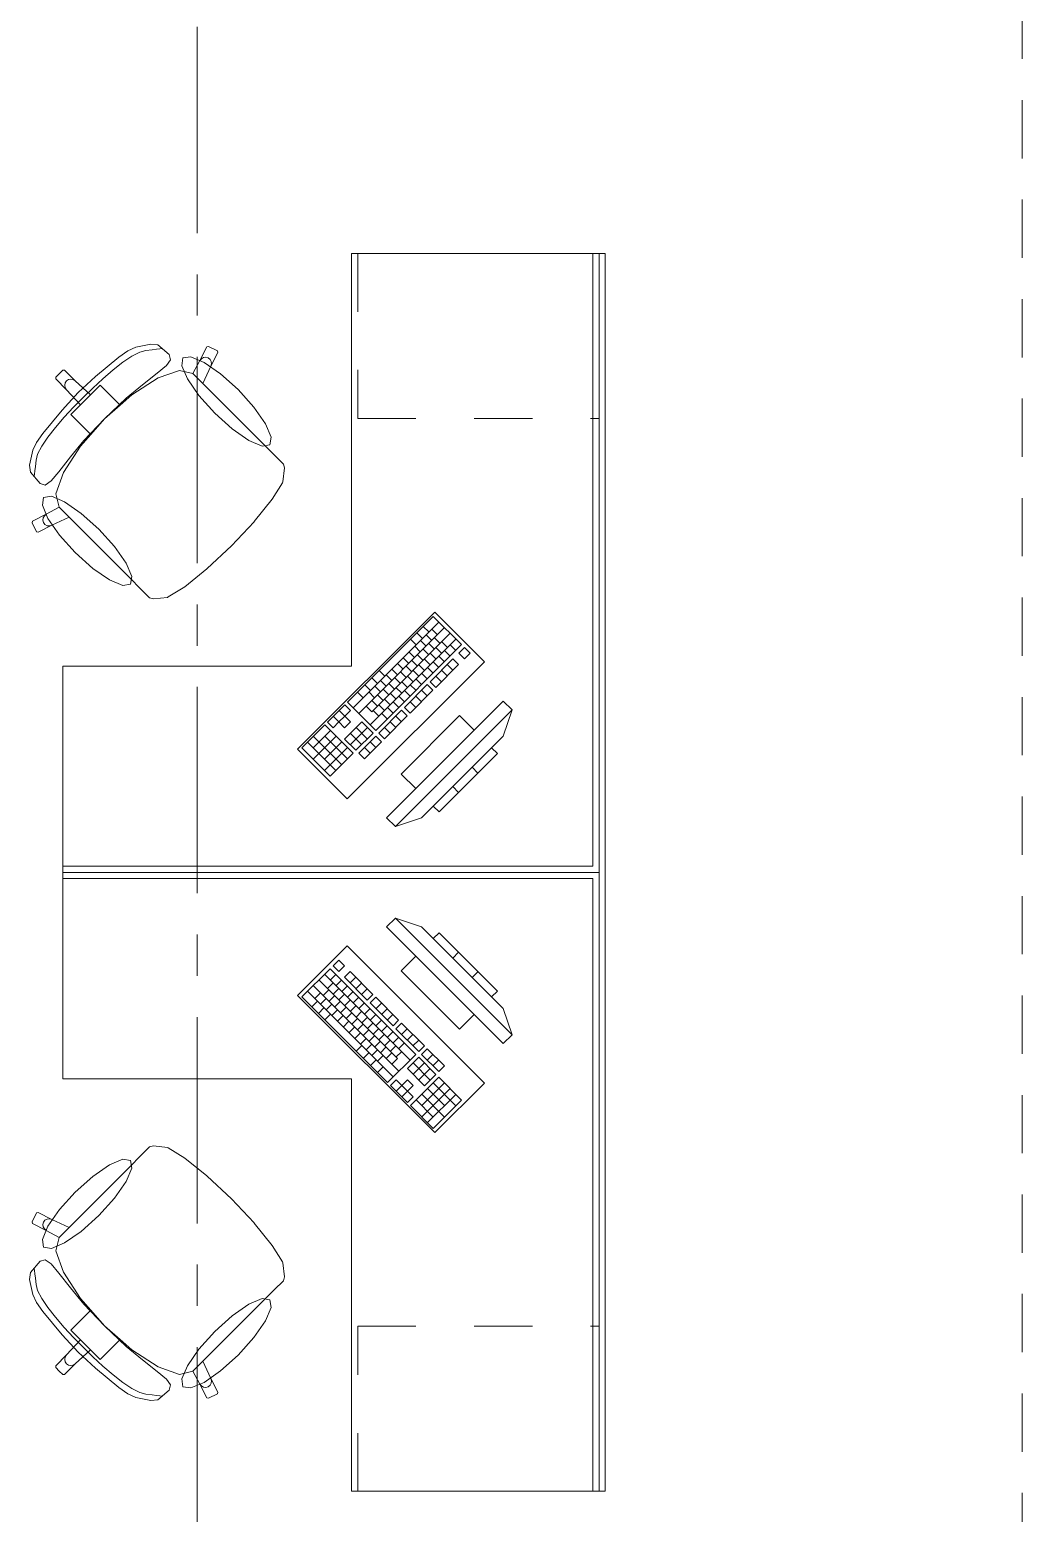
# Model space of a CAD drawing. Header units: inches. Extents: x -38 to 5698, y -33 to 92.
# Drawn here: x 205.664 to 208.07, y 11.408 to 15.004 of the extents above; entities that cross this region are included whole.
import ezdxf

# ---------------------------------------------------------------- set-up
doc = ezdxf.new("R2010")
doc.units = ezdxf.units.IN
doc.header["$MEASUREMENT"] = 0
for name, pattern in [('Hidden Line', [0.195611, 0.141111, -0.0545]), ('Punto & Raya', [0.65, 0.5, -0.075, 0, -0.075]), ('Rayas', [0.282222, 0.141111, -0.141111])]:
    doc.linetypes.add(name, pattern=pattern)
for name, color, linetype in [('08 _ STR _ EXT _ 09 Vigas', 7, 'Continuous'), ('Interior - Mobiliario', 7, 'Continuous'), ('Marcador - Secciones', 251, 'Continuous')]:
    doc.layers.add(name, color=color, linetype=linetype)

msp = doc.modelspace()

# ---------------------------------------------------------------- linework, layer by layer
at = {"layer": '08 _ STR _ EXT _ 09 Vigas', "color": 251, "linetype": 'Hidden Line', "lineweight": 13}
msp.add_line((208.07, 7.7), (208.07, 16.9), dxfattribs=at)
at = {"layer": 'Interior - Mobiliario', "color": 175, "linetype": 'Rayas', "lineweight": 13}
for p, q in [((206.4591, 14.4618), (206.4591, 14.0618)), ((206.4591, 14.0618), (207.0441, 14.0618)), ((206.4591, 11.4618), (206.4591, 11.8618)), ((206.4591, 11.8618), (207.0441, 11.8618))]:
    msp.add_line(p, q, dxfattribs=at)
at = {"layer": 'Interior - Mobiliario', "color": 175, "linetype": 'Continuous', "lineweight": 13}
for p, q in [((207.0291, 14.4618), (207.0591, 14.4618)), ((207.0291, 12.9768), (207.0291, 14.4618)), ((207.0591, 14.4618), (207.0591, 12.9768)), ((205.9573, 14.2422), (205.9211, 14.2345)), ((205.9741, 14.2403), (205.9573, 14.2422)), ((206.0019, 14.2172), (205.9741, 14.2403)), ((205.8802, 14.2106), (205.8235, 14.1638)), ((205.9019, 14.2255), (205.8802, 14.2106)), ((205.8897, 14.198), (205.9115, 14.2129)), ((205.9211, 14.2345), (205.9019, 14.2255)), ((205.9115, 14.2129), (205.9304, 14.2228)), ((205.9304, 14.2228), (205.9451, 14.2267)), ((205.9451, 14.2267), (205.9605, 14.2279)), ((205.9605, 14.2279), (205.9713, 14.2299)), ((205.9713, 14.2299), (205.9793, 14.2307)), ((205.9793, 14.2307), (205.9838, 14.2315)), ((205.9953, 14.1899), (206.0053, 14.2042)), ((206.0053, 14.2042), (206.0019, 14.2172)), ((206.0933, 14.2352), (206.0763, 14.2021)), ((206.0799, 14.2067), (206.0763, 14.2021)), ((206.0851, 14.2096), (206.0799, 14.2067)), ((206.0909, 14.2103), (206.0851, 14.2096)), ((206.0965, 14.2087), (206.0909, 14.2103)), ((206.0973, 14.2365), (206.0933, 14.2352)), ((206.1011, 14.2051), (206.0965, 14.2087)), ((206.1187, 14.2257), (206.0973, 14.2365)), ((206.104, 14.2), (206.1011, 14.2051)), ((206.103, 14.1885), (206.12, 14.2216)), ((206.12, 14.2216), (206.1187, 14.2257)), ((205.727, 14.1619), (205.7355, 14.1704)), ((205.7441, 14.179), (205.7355, 14.1704)), ((205.7483, 14.179), (205.7441, 14.179)), ((205.7744, 14.1529), (205.7483, 14.179)), ((205.8412, 14.1583), (205.8659, 14.1794)), ((205.8659, 14.1794), (205.8897, 14.198)), ((205.9369, 14.1434), (205.973, 14.1713)), ((205.973, 14.1713), (205.9953, 14.1899)), ((206.027, 14.1785), (205.9751, 14.1602)), ((206.059, 14.1711), (206.027, 14.1785)), ((206.0763, 14.2021), (206.059, 14.1711)), ((206.0592, 14.171), (206.059, 14.1711)), ((206.0592, 14.171), (206.0834, 14.1468)), ((206.0834, 14.1468), (206.103, 14.1885)), ((206.103, 14.1885), (206.1046, 14.1942)), ((206.1046, 14.1942), (206.104, 14.2)), ((205.727, 14.1576), (205.727, 14.1619)), ((205.7531, 14.1316), (205.727, 14.1576)), ((205.7487, 14.1422), (205.7499, 14.1479)), ((205.7498, 14.1364), (205.7487, 14.1422)), ((205.7531, 14.1316), (205.7498, 14.1364)), ((205.7499, 14.1479), (205.7532, 14.1528)), ((205.787, 14.095), (205.7531, 14.1316)), ((205.758, 14.1561), (205.7532, 14.1528)), ((205.7638, 14.1573), (205.758, 14.1561)), ((205.7695, 14.1561), (205.7638, 14.1573)), ((205.7744, 14.1529), (205.7695, 14.1561)), ((205.8109, 14.1189), (205.7744, 14.1529)), ((205.8235, 14.1638), (205.7813, 14.1246)), ((205.7931, 14.1129), (205.8165, 14.1357)), ((205.8346, 14.1426), (205.8109, 14.1189)), ((205.8165, 14.1357), (205.8412, 14.1583)), ((205.8557, 14.1214), (205.8346, 14.1426)), ((205.8975, 14.1107), (205.9369, 14.1434)), ((205.9751, 14.1602), (205.9112, 14.1188)), ((206.2313, 13.9989), (206.0834, 14.1468)), ((205.7422, 14.0824), (205.7813, 14.1246)), ((205.7931, 14.1129), (205.7703, 14.0894)), ((205.787, 14.095), (205.799, 14.107)), ((205.8109, 14.1189), (205.799, 14.107)), ((205.8448, 14.0612), (205.8975, 14.1107)), ((205.8831, 14.094), (205.8557, 14.1214)), ((205.9112, 14.1188), (205.8831, 14.094)), ((205.6954, 14.0257), (205.7422, 14.0824)), ((205.7477, 14.0648), (205.7265, 14.0401)), ((205.7703, 14.0894), (205.7477, 14.0648)), ((205.7634, 14.0714), (205.787, 14.095)), ((205.7846, 14.0502), (205.7634, 14.0714)), ((205.8448, 14.0612), (205.7953, 14.0084)), ((205.8119, 14.0229), (205.8452, 14.0607)), ((205.8831, 14.094), (205.8452, 14.0607)), ((205.6805, 14.004), (205.6954, 14.0257)), ((205.7265, 14.0401), (205.7079, 14.0163)), ((205.8119, 14.0229), (205.7846, 14.0502)), ((205.6715, 13.9848), (205.6805, 14.004)), ((205.6931, 13.9944), (205.6831, 13.9756)), ((205.7079, 14.0163), (205.6931, 13.9944)), ((205.7458, 13.9309), (205.7872, 13.9947)), ((205.7953, 14.0084), (205.7626, 13.9691)), ((205.7872, 13.9947), (205.8119, 14.0229)), ((206.2568, 13.9734), (206.2313, 13.9989)), ((205.6637, 13.9487), (205.6715, 13.9848)), ((205.6792, 13.9608), (205.6781, 13.9454)), ((205.6831, 13.9756), (205.6792, 13.9608)), ((205.7626, 13.9691), (205.7347, 13.9329)), ((206.2787, 13.9515), (206.2568, 13.9734)), ((205.6656, 13.9319), (205.6637, 13.9487)), ((205.6888, 13.9041), (205.6656, 13.9319)), ((205.6753, 13.9266), (205.6745, 13.9221)), ((205.676, 13.9347), (205.6753, 13.9266)), ((205.6781, 13.9454), (205.676, 13.9347)), ((205.7347, 13.9329), (205.7161, 13.9107)), ((205.7275, 13.8789), (205.7458, 13.9309)), ((206.2776, 13.9082), (206.2816, 13.9422)), ((206.2816, 13.9422), (206.2787, 13.9515)), ((205.7017, 13.9006), (205.6888, 13.9041)), ((205.7161, 13.9107), (205.7017, 13.9006)), ((206.2518, 13.8661), (206.2767, 13.9061)), ((206.2767, 13.9061), (206.2776, 13.9082)), ((205.7039, 13.8297), (205.7349, 13.847)), ((205.7349, 13.847), (205.7275, 13.8789)), ((205.735, 13.8468), (205.7349, 13.847)), ((205.735, 13.8468), (205.7592, 13.8225)), ((206.2082, 13.8124), (206.2518, 13.8661)), ((205.6695, 13.8086), (205.6708, 13.8127)), ((205.6803, 13.7873), (205.6695, 13.8086)), ((205.6708, 13.8127), (205.7039, 13.8297)), ((205.6957, 13.8151), (205.6964, 13.8209)), ((205.6972, 13.8094), (205.6957, 13.8151)), ((205.6964, 13.8209), (205.6993, 13.826)), ((205.7008, 13.8048), (205.6972, 13.8094)), ((205.6993, 13.826), (205.7039, 13.8297)), ((205.7592, 13.8225), (205.7174, 13.803)), ((205.907, 13.6747), (205.7592, 13.8225)), ((206.1527, 13.7532), (206.2076, 13.8116)), ((206.2076, 13.8116), (206.2082, 13.8124)), ((205.6843, 13.786), (205.6803, 13.7873)), ((205.7174, 13.803), (205.6843, 13.786)), ((205.7059, 13.802), (205.7008, 13.8048)), ((205.7118, 13.8013), (205.7059, 13.802)), ((205.7174, 13.803), (205.7118, 13.8013)), ((206.1527, 13.7532), (206.0944, 13.6984)), ((205.9326, 13.6492), (205.907, 13.6747)), ((206.0935, 13.6977), (206.0399, 13.6542)), ((206.0944, 13.6984), (206.0935, 13.6977)), ((205.9545, 13.6272), (205.9326, 13.6492)), ((205.9977, 13.6283), (205.9638, 13.6244)), ((205.9998, 13.6292), (205.9977, 13.6283)), ((206.0399, 13.6542), (205.9998, 13.6292)), ((205.9638, 13.6244), (205.9545, 13.6272)), ((206.6421, 13.5823), (206.4344, 13.3746)), ((206.6559, 13.5686), (206.4482, 13.3609)), ((206.6179, 13.5581), (206.6316, 13.5444)), ((206.7107, 13.5137), (206.6421, 13.5823)), ((206.6696, 13.5549), (206.4619, 13.3472)), ((206.697, 13.5274), (206.4893, 13.3197)), ((206.6833, 13.5412), (206.4929, 13.3508)), ((206.5868, 13.5269), (206.6005, 13.5132)), ((206.6023, 13.5425), (206.6161, 13.5288)), ((206.6109, 13.5236), (206.6246, 13.5099)), ((206.6247, 13.5374), (206.6384, 13.5237)), ((206.6386, 13.5513), (206.6523, 13.5376)), ((206.6453, 13.5306), (206.6591, 13.5169)), ((206.6625, 13.5204), (206.6762, 13.5067)), ((206.503, 13.306), (206.7107, 13.5137)), ((206.5832, 13.4959), (206.5969, 13.4822)), ((206.597, 13.5097), (206.6107, 13.496)), ((206.6038, 13.4891), (206.6175, 13.4754)), ((206.6176, 13.5029), (206.6314, 13.4892)), ((206.6315, 13.5168), (206.6452, 13.5031)), ((206.6348, 13.4927), (206.6485, 13.479)), ((206.6487, 13.5065), (206.6624, 13.4928)), ((206.6555, 13.4859), (206.6692, 13.4722)), ((206.6693, 13.4998), (206.683, 13.486)), ((206.6832, 13.5136), (206.6969, 13.4999)), ((206.7176, 13.5069), (206.7037, 13.493)), ((206.7037, 13.493), (206.7174, 13.4793)), ((206.7174, 13.4793), (206.7313, 13.4932)), ((206.7313, 13.4932), (206.7176, 13.5069)), ((206.5106, 13.4508), (206.5243, 13.437)), ((206.5416, 13.4543), (206.5553, 13.4406)), ((206.5555, 13.4682), (206.5692, 13.4545)), ((206.5693, 13.482), (206.583, 13.4683)), ((206.5761, 13.4614), (206.5898, 13.4477)), ((206.59, 13.4753), (206.6037, 13.4615)), ((206.5933, 13.4512), (206.607, 13.4374)), ((206.6071, 13.465), (206.6208, 13.4513)), ((206.621, 13.4788), (206.6347, 13.4651)), ((206.6278, 13.4582), (206.6415, 13.4445)), ((206.6899, 13.4792), (206.6345, 13.4238)), ((206.6416, 13.4721), (206.6553, 13.4583)), ((206.6482, 13.4101), (206.7036, 13.4655)), ((206.6622, 13.4515), (206.6759, 13.4378)), ((206.676, 13.4653), (206.6897, 13.4516)), ((206.7036, 13.4655), (206.6899, 13.4792)), ((206.476, 13.4161), (206.4897, 13.4024)), ((206.4933, 13.4334), (206.507, 13.4197)), ((206.5001, 13.4128), (206.5138, 13.3991)), ((206.5139, 13.4267), (206.5276, 13.4129)), ((206.5278, 13.4405), (206.5415, 13.4268)), ((206.5346, 13.4199), (206.5483, 13.4061)), ((206.5484, 13.4337), (206.5621, 13.42)), ((206.5623, 13.4476), (206.576, 13.4338)), ((206.5656, 13.4235), (206.5793, 13.4097)), ((206.6276, 13.4169), (206.5722, 13.3615)), ((206.5794, 13.4373), (206.5931, 13.4236)), ((206.5862, 13.4167), (206.5999, 13.403)), ((206.6001, 13.4305), (206.6138, 13.4168)), ((206.6139, 13.4444), (206.6276, 13.4306)), ((206.6413, 13.4032), (206.6276, 13.4169)), ((206.6345, 13.4238), (206.6482, 13.4101)), ((206.6483, 13.4376), (206.6621, 13.4239)), ((206.4587, 13.3988), (206.4724, 13.3851)), ((206.4862, 13.399), (206.4999, 13.3852)), ((206.493, 13.3783), (206.5067, 13.3646)), ((206.5069, 13.3922), (206.5206, 13.3785)), ((206.5207, 13.406), (206.5344, 13.3923)), ((206.524, 13.3819), (206.5378, 13.3682)), ((206.8118, 13.377), (206.529, 13.0941)), ((206.5379, 13.3958), (206.5516, 13.382)), ((206.5517, 13.4096), (206.5655, 13.3959)), ((206.5585, 13.389), (206.5722, 13.3753)), ((206.5724, 13.4028), (206.5861, 13.3891)), ((206.5859, 13.3478), (206.6413, 13.4032)), ((206.5999, 13.3892), (206.6136, 13.3755)), ((206.6137, 13.403), (206.6274, 13.3893)), ((206.833, 13.3558), (206.8118, 13.377)), ((206.4275, 13.3677), (206.386, 13.3261)), ((206.4137, 13.3538), (206.4274, 13.3401)), ((206.4274, 13.3401), (206.4412, 13.354)), ((206.4412, 13.354), (206.4275, 13.3677)), ((206.4344, 13.3746), (206.503, 13.306)), ((206.4792, 13.3645), (206.4929, 13.3508)), ((206.4963, 13.3542), (206.5101, 13.3405)), ((206.5653, 13.3546), (206.5099, 13.2992)), ((206.5102, 13.3681), (206.5239, 13.3544)), ((206.517, 13.3474), (206.5307, 13.3337)), ((206.5236, 13.2855), (206.579, 13.3408)), ((206.5308, 13.3613), (206.5445, 13.3476)), ((206.5447, 13.3751), (206.5584, 13.3614)), ((206.5502, 13.0729), (206.833, 13.3558)), ((206.5514, 13.3407), (206.5651, 13.327)), ((206.7057, 13.3416), (206.5643, 13.2002)), ((206.579, 13.3408), (206.5653, 13.3546)), ((206.5722, 13.3615), (206.5859, 13.3478)), ((206.586, 13.3753), (206.5997, 13.3616)), ((206.7411, 13.3063), (206.7057, 13.3416)), ((206.833, 13.3558), (206.8118, 13.2921)), ((206.379, 13.3192), (206.3237, 13.2638)), ((206.3928, 13.3055), (206.3512, 13.2639)), ((206.4476, 13.2506), (206.379, 13.3192)), ((206.386, 13.3261), (206.3997, 13.3124)), ((206.3997, 13.3124), (206.4135, 13.3263)), ((206.3998, 13.34), (206.4135, 13.3263)), ((206.4274, 13.3401), (206.4135, 13.3263)), ((206.4135, 13.3263), (206.4272, 13.3125)), ((206.4687, 13.3265), (206.4271, 13.285)), ((206.4272, 13.3125), (206.4411, 13.3264)), ((206.4411, 13.3264), (206.4274, 13.3401)), ((206.4824, 13.3128), (206.4408, 13.2713)), ((206.4548, 13.3127), (206.4822, 13.2853)), ((206.4961, 13.2991), (206.4687, 13.3265)), ((206.5237, 13.313), (206.5374, 13.2993)), ((206.5376, 13.3269), (206.5513, 13.3131)), ((206.5997, 13.1649), (206.7411, 13.3063)), ((206.3375, 13.2777), (206.4061, 13.2091)), ((206.4065, 13.2918), (206.3511, 13.2364)), ((206.3514, 13.2915), (206.4199, 13.2229)), ((206.4202, 13.2781), (206.3786, 13.2365)), ((206.3789, 13.2916), (206.4338, 13.2368)), ((206.4271, 13.285), (206.4545, 13.2576)), ((206.441, 13.2988), (206.4684, 13.2714)), ((206.4545, 13.2576), (206.4961, 13.2991)), ((206.5029, 13.2922), (206.4614, 13.2507)), ((206.4751, 13.237), (206.5167, 13.2785)), ((206.4891, 13.2784), (206.5028, 13.2647)), ((206.5167, 13.2785), (206.5029, 13.2922)), ((206.5099, 13.2992), (206.5236, 13.2855)), ((206.8118, 13.2921), (206.6138, 13.0941)), ((206.3237, 13.2638), (206.3922, 13.1952)), ((206.4339, 13.2643), (206.3785, 13.209)), ((206.3922, 13.1952), (206.4476, 13.2506)), ((206.4614, 13.2507), (206.4751, 13.237)), ((206.4752, 13.2645), (206.489, 13.2508)), ((206.7835, 13.2639), (206.6421, 13.1224)), ((206.6563, 13.1083), (206.7977, 13.2497)), ((206.7977, 13.2497), (206.7835, 13.2639)), ((206.5643, 13.2002), (206.5997, 13.1649)), ((206.7364, 13.2167), (206.7505, 13.2026)), ((206.6893, 13.1696), (206.7034, 13.1554)), ((206.529, 13.0941), (206.5502, 13.0729)), ((206.5502, 13.0729), (206.6138, 13.0941)), ((206.6421, 13.1224), (206.6563, 13.1083)), ((205.7441, 12.9468), (205.7441, 12.9768)), ((205.7441, 12.9768), (207.0291, 12.9768)), ((207.0291, 12.9468), (205.7441, 12.9468)), ((207.0291, 11.4618), (207.0291, 12.9468)), ((207.0591, 12.9768), (207.0591, 12.9468)), ((207.0591, 12.9468), (207.0591, 11.4618)), ((206.5502, 12.8507), (206.529, 12.8295)), ((206.833, 12.5679), (206.5502, 12.8507)), ((206.5502, 12.8507), (206.6138, 12.8295)), ((206.529, 12.8295), (206.8118, 12.5467)), ((206.6138, 12.8295), (206.8118, 12.6315)), ((206.6563, 12.8154), (206.6421, 12.8013)), ((206.6421, 12.8013), (206.7835, 12.6598)), ((206.7977, 12.674), (206.6563, 12.8154)), ((206.6893, 12.7541), (206.7034, 12.7683)), ((206.4128, 12.749), (206.3991, 12.7353)), ((206.3991, 12.7353), (206.4129, 12.7214)), ((206.4266, 12.7352), (206.4128, 12.749)), ((206.4129, 12.7214), (206.4266, 12.7352)), ((206.5997, 12.7588), (206.5643, 12.7235)), ((206.7411, 12.6174), (206.5997, 12.7588)), ((206.3922, 12.7284), (206.3237, 12.6599)), ((206.3648, 12.701), (206.5552, 12.5106)), ((206.3785, 12.7147), (206.5862, 12.507)), ((206.3856, 12.6802), (206.3993, 12.694)), ((206.5999, 12.5207), (206.3922, 12.7284)), ((206.3924, 12.7009), (206.4061, 12.7146)), ((206.4062, 12.687), (206.4199, 12.7007)), ((206.4405, 12.7213), (206.4268, 12.7076)), ((206.4268, 12.7076), (206.4822, 12.6522)), ((206.4959, 12.6659), (206.4405, 12.7213)), ((206.4406, 12.6938), (206.4543, 12.7075)), ((206.4545, 12.6799), (206.4682, 12.6936)), ((206.5643, 12.7235), (206.7057, 12.582)), ((206.7364, 12.707), (206.7505, 12.7211)), ((206.3237, 12.6599), (206.5314, 12.4522)), ((206.3374, 12.6736), (206.5451, 12.4659)), ((206.3511, 12.6873), (206.5588, 12.4796)), ((206.3547, 12.6563), (206.3684, 12.67)), ((206.3753, 12.6631), (206.389, 12.6768)), ((206.3892, 12.6492), (206.4029, 12.6629)), ((206.3994, 12.6664), (206.4131, 12.6801)), ((206.4133, 12.6525), (206.427, 12.6663)), ((206.4201, 12.6732), (206.4338, 12.6869)), ((206.4339, 12.6593), (206.4476, 12.673)), ((206.4477, 12.6455), (206.4615, 12.6592)), ((206.4683, 12.6661), (206.482, 12.6798)), ((206.4822, 12.6522), (206.4959, 12.6659)), ((206.5028, 12.659), (206.4891, 12.6453)), ((206.5582, 12.6036), (206.5028, 12.659)), ((206.7835, 12.6598), (206.7977, 12.674)), ((206.3479, 12.6356), (206.3616, 12.6494)), ((206.3635, 12.6201), (206.3772, 12.6338)), ((206.3685, 12.6424), (206.3822, 12.6561)), ((206.3824, 12.6286), (206.3961, 12.6423)), ((206.3962, 12.6147), (206.4099, 12.6284)), ((206.403, 12.6354), (206.4167, 12.6491)), ((206.4169, 12.6215), (206.4306, 12.6352)), ((206.4271, 12.6387), (206.4408, 12.6524)), ((206.4307, 12.6077), (206.4444, 12.6214)), ((206.441, 12.6248), (206.4547, 12.6386)), ((206.4548, 12.611), (206.4685, 12.6247)), ((206.4616, 12.6316), (206.4753, 12.6454)), ((206.4754, 12.6178), (206.4892, 12.6315)), ((206.4891, 12.6453), (206.5445, 12.5899)), ((206.5029, 12.6314), (206.5167, 12.6452)), ((206.5168, 12.6176), (206.5305, 12.6313)), ((206.833, 12.5679), (206.8118, 12.6315)), ((206.379, 12.6045), (206.3928, 12.6182)), ((206.4101, 12.6009), (206.4238, 12.6146)), ((206.4239, 12.587), (206.4376, 12.6008)), ((206.4378, 12.5732), (206.4515, 12.5869)), ((206.4446, 12.5938), (206.4583, 12.6075)), ((206.4584, 12.58), (206.4721, 12.5937)), ((206.4687, 12.5972), (206.4824, 12.6109)), ((206.4825, 12.5833), (206.4962, 12.597)), ((206.4893, 12.6039), (206.503, 12.6177)), ((206.5031, 12.5901), (206.5169, 12.6038)), ((206.517, 12.5762), (206.5307, 12.59)), ((206.5306, 12.6037), (206.5443, 12.6175)), ((206.5445, 12.5899), (206.5582, 12.6036)), ((206.5651, 12.5967), (206.5514, 12.583)), ((206.6205, 12.5413), (206.5651, 12.5967)), ((206.7057, 12.582), (206.7411, 12.6174)), ((206.4516, 12.5593), (206.4653, 12.5731)), ((206.4655, 12.5455), (206.4792, 12.5592)), ((206.4723, 12.5661), (206.486, 12.5798)), ((206.4861, 12.5523), (206.4998, 12.566)), ((206.4963, 12.5695), (206.5101, 12.5832)), ((206.4999, 12.5384), (206.5137, 12.5522)), ((206.5102, 12.5556), (206.5239, 12.5693)), ((206.524, 12.5418), (206.5378, 12.5555)), ((206.5308, 12.5624), (206.5445, 12.5761)), ((206.5447, 12.5486), (206.5584, 12.5623)), ((206.5514, 12.583), (206.6068, 12.5276)), ((206.5653, 12.5691), (206.579, 12.5828)), ((206.5791, 12.5553), (206.5928, 12.569)), ((206.5929, 12.5414), (206.6067, 12.5551)), ((206.8118, 12.5467), (206.833, 12.5679)), ((206.4552, 12.5283), (206.4689, 12.542)), ((206.4725, 12.511), (206.4862, 12.5247)), ((206.4793, 12.5316), (206.493, 12.5454)), ((206.4932, 12.5178), (206.5069, 12.5315)), ((206.507, 12.504), (206.5207, 12.5177)), ((206.5138, 12.5246), (206.5275, 12.5383)), ((206.5276, 12.5107), (206.5414, 12.5245)), ((206.5314, 12.4522), (206.5999, 12.5207)), ((206.5379, 12.5279), (206.5516, 12.5416)), ((206.5517, 12.5141), (206.5655, 12.5278)), ((206.5585, 12.5347), (206.5722, 12.5484)), ((206.6069, 12.5138), (206.5794, 12.4864)), ((206.6068, 12.5276), (206.6205, 12.5413)), ((206.6484, 12.4723), (206.6069, 12.5138)), ((206.6274, 12.5344), (206.6137, 12.5207)), ((206.6137, 12.5207), (206.6553, 12.4791)), ((206.669, 12.4928), (206.6274, 12.5344)), ((206.6276, 12.5068), (206.6413, 12.5205)), ((206.4898, 12.4937), (206.5035, 12.5074)), ((206.5071, 12.4764), (206.5209, 12.4901)), ((206.5415, 12.4969), (206.5552, 12.5106)), ((206.5794, 12.4864), (206.621, 12.4448)), ((206.5931, 12.5001), (206.6347, 12.4585)), ((206.5933, 12.4725), (206.6207, 12.5)), ((206.6071, 12.4587), (206.6346, 12.4861)), ((206.6414, 12.493), (206.6551, 12.5067)), ((206.6553, 12.4791), (206.669, 12.4928)), ((206.552, 12.4589), (206.5383, 12.4452)), ((206.5383, 12.4452), (206.5798, 12.4037)), ((206.5659, 12.4451), (206.552, 12.4589)), ((206.5521, 12.4314), (206.5659, 12.4451)), ((206.5796, 12.4588), (206.5659, 12.4451)), ((206.5659, 12.4451), (206.5797, 12.4313)), ((206.5934, 12.445), (206.5796, 12.4588)), ((206.5797, 12.4313), (206.5934, 12.445)), ((206.6553, 12.4653), (206.5868, 12.3968)), ((206.6143, 12.3966), (206.6692, 12.4515)), ((206.621, 12.4448), (206.6484, 12.4723)), ((206.6416, 12.4516), (206.697, 12.3962)), ((206.7107, 12.4099), (206.6553, 12.4653)), ((206.566, 12.4175), (206.5797, 12.4313)), ((206.5935, 12.4174), (206.5797, 12.4313)), ((206.5798, 12.4037), (206.5935, 12.4174)), ((206.6005, 12.4105), (206.642, 12.3689)), ((206.6142, 12.4242), (206.6696, 12.3688)), ((206.6145, 12.3691), (206.683, 12.4376)), ((206.6279, 12.4379), (206.6694, 12.3964)), ((206.6283, 12.3552), (206.6969, 12.4238)), ((206.6421, 12.3414), (206.7107, 12.4099)), ((206.5868, 12.3968), (206.6421, 12.3414)), ((205.9638, 12.2993), (205.9545, 12.2965)), ((205.9977, 12.2953), (205.9638, 12.2993)), ((205.9326, 12.2745), (205.907, 12.249)), ((205.9545, 12.2965), (205.9326, 12.2745)), ((205.9998, 12.2944), (205.9977, 12.2953)), ((206.0399, 12.2695), (205.9998, 12.2944)), ((206.0935, 12.226), (206.0399, 12.2695)), ((205.907, 12.249), (205.7592, 12.1011)), ((206.0944, 12.2253), (206.0935, 12.226)), ((206.1527, 12.1704), (206.0944, 12.2253)), ((206.1527, 12.1704), (206.2076, 12.1121)), ((205.6803, 12.1364), (205.6695, 12.115)), ((205.6843, 12.1377), (205.6803, 12.1364)), ((205.7174, 12.1207), (205.6843, 12.1377)), ((205.7008, 12.1188), (205.6972, 12.1142)), ((205.7059, 12.1217), (205.7008, 12.1188)), ((205.7118, 12.1223), (205.7059, 12.1217)), ((205.7174, 12.1207), (205.7118, 12.1223)), ((205.7592, 12.1011), (205.7174, 12.1207)), ((205.6695, 12.115), (205.6708, 12.111)), ((205.6708, 12.111), (205.7039, 12.094)), ((205.6972, 12.1142), (205.6957, 12.1086)), ((205.6957, 12.1086), (205.6964, 12.1028)), ((205.6964, 12.1028), (205.6993, 12.0977)), ((205.6993, 12.0977), (205.7039, 12.094)), ((205.7039, 12.094), (205.7349, 12.0767)), ((205.735, 12.0769), (205.7592, 12.1011)), ((206.2076, 12.1121), (206.2082, 12.1113)), ((206.2082, 12.1113), (206.2518, 12.0576)), ((205.7349, 12.0767), (205.7275, 12.0447)), ((205.735, 12.0769), (205.7349, 12.0767)), ((206.2518, 12.0576), (206.2767, 12.0176)), ((205.6888, 12.0196), (205.6656, 11.9918)), ((205.7017, 12.023), (205.6888, 12.0196)), ((205.7161, 12.013), (205.7017, 12.023)), ((205.7347, 11.9907), (205.7161, 12.013)), ((205.7275, 12.0447), (205.7458, 11.9928)), ((206.2767, 12.0176), (206.2776, 12.0154)), ((206.2776, 12.0154), (206.2816, 11.9815)), ((205.6656, 11.9918), (205.6637, 11.975)), ((205.6637, 11.975), (205.6715, 11.9389)), ((205.6753, 11.9971), (205.6745, 12.0016)), ((205.676, 11.989), (205.6753, 11.9971)), ((205.6781, 11.9783), (205.676, 11.989)), ((205.6792, 11.9629), (205.6781, 11.9783)), ((205.7626, 11.9546), (205.7347, 11.9907)), ((205.7458, 11.9928), (205.7872, 11.929)), ((206.2816, 11.9815), (206.2787, 11.9722)), ((205.6715, 11.9389), (205.6805, 11.9196)), ((205.6831, 11.9481), (205.6792, 11.9629)), ((205.6931, 11.9293), (205.6831, 11.9481)), ((205.7953, 11.9153), (205.7626, 11.9546)), ((206.2568, 11.9503), (206.2313, 11.9248)), ((206.2787, 11.9722), (206.2568, 11.9503)), ((205.6805, 11.9196), (205.6954, 11.8979)), ((205.7079, 11.9074), (205.6931, 11.9293)), ((205.7265, 11.8836), (205.7079, 11.9074)), ((205.7872, 11.929), (205.8119, 11.9008)), ((205.8448, 11.8625), (205.7953, 11.9153)), ((206.2313, 11.9248), (206.0834, 11.7769)), ((205.6954, 11.8979), (205.7422, 11.8412)), ((205.7477, 11.8589), (205.7265, 11.8836)), ((205.7846, 11.8734), (205.7634, 11.8523)), ((205.8119, 11.9008), (205.7846, 11.8734)), ((205.8119, 11.9008), (205.8452, 11.863)), ((205.7422, 11.8412), (205.7813, 11.799)), ((205.7703, 11.8342), (205.7477, 11.8589)), ((205.7634, 11.8523), (205.787, 11.8286)), ((205.7931, 11.8108), (205.7703, 11.8342)), ((205.8448, 11.8625), (205.8975, 11.813)), ((205.8831, 11.8296), (205.8452, 11.863)), ((205.787, 11.8286), (205.7531, 11.7921)), ((205.8109, 11.8048), (205.7744, 11.7708)), ((205.8235, 11.7599), (205.7813, 11.799)), ((205.787, 11.8286), (205.799, 11.8167)), ((205.7931, 11.8108), (205.8165, 11.788)), ((205.8109, 11.8048), (205.799, 11.8167)), ((205.8346, 11.7811), (205.8109, 11.8048)), ((205.8557, 11.8023), (205.8346, 11.7811)), ((205.8831, 11.8296), (205.8557, 11.8023)), ((205.9112, 11.8049), (205.8831, 11.8296)), ((205.8975, 11.813), (205.9369, 11.7803)), ((205.9751, 11.7635), (205.9112, 11.8049)), ((205.7531, 11.7921), (205.727, 11.766)), ((205.727, 11.766), (205.727, 11.7618)), ((205.727, 11.7618), (205.7355, 11.7532)), ((205.7744, 11.7708), (205.7483, 11.7447)), ((205.7498, 11.7873), (205.7487, 11.7815)), ((205.7487, 11.7815), (205.7499, 11.7758)), ((205.7531, 11.7921), (205.7498, 11.7873)), ((205.7499, 11.7758), (205.7532, 11.7709)), ((205.758, 11.7676), (205.7532, 11.7709)), ((205.7638, 11.7664), (205.758, 11.7676)), ((205.7695, 11.7675), (205.7638, 11.7664)), ((205.7744, 11.7708), (205.7695, 11.7675)), ((205.8165, 11.788), (205.8412, 11.7654)), ((205.8802, 11.7131), (205.8235, 11.7599)), ((205.8412, 11.7654), (205.8659, 11.7443)), ((205.9369, 11.7803), (205.973, 11.7524)), ((206.027, 11.7452), (205.9751, 11.7635)), ((206.0592, 11.7527), (206.0834, 11.7769)), ((206.0834, 11.7769), (206.103, 11.7351)), ((205.7441, 11.7447), (205.7355, 11.7532)), ((205.7483, 11.7447), (205.7441, 11.7447)), ((205.8659, 11.7443), (205.8897, 11.7257)), ((205.8897, 11.7257), (205.9115, 11.7108)), ((205.973, 11.7524), (205.9953, 11.7338)), ((205.9953, 11.7338), (206.0053, 11.7194)), ((206.059, 11.7526), (206.027, 11.7452)), ((206.0592, 11.7527), (206.059, 11.7526)), ((206.0763, 11.7216), (206.059, 11.7526)), ((206.104, 11.7237), (206.1011, 11.7186)), ((206.103, 11.7351), (206.1046, 11.7295)), ((206.103, 11.7351), (206.12, 11.702)), ((206.1046, 11.7295), (206.104, 11.7237)), ((205.9019, 11.6982), (205.8802, 11.7131)), ((205.9211, 11.6892), (205.9019, 11.6982)), ((205.9115, 11.7108), (205.9304, 11.7009)), ((205.9573, 11.6815), (205.9211, 11.6892)), ((205.9304, 11.7009), (205.9451, 11.697)), ((205.9451, 11.697), (205.9605, 11.6958)), ((205.9605, 11.6958), (205.9713, 11.6938)), ((205.9713, 11.6938), (205.9793, 11.693)), ((206.0019, 11.7065), (205.9741, 11.6833)), ((205.9793, 11.693), (205.9838, 11.6922)), ((206.0053, 11.7194), (206.0019, 11.7065)), ((206.0799, 11.717), (206.0763, 11.7216)), ((206.0933, 11.6885), (206.0763, 11.7216)), ((206.0851, 11.7141), (206.0799, 11.717)), ((206.0909, 11.7134), (206.0851, 11.7141)), ((206.0965, 11.715), (206.0909, 11.7134)), ((206.0973, 11.6872), (206.0933, 11.6885)), ((206.1011, 11.7186), (206.0965, 11.715)), ((206.1187, 11.698), (206.0973, 11.6872)), ((206.12, 11.702), (206.1187, 11.698)), ((205.9741, 11.6833), (205.9573, 11.6815)), ((207.0591, 11.4618), (207.0291, 11.4618))]:
    msp.add_line(p, q, dxfattribs=at)
at = {"layer": 'Interior - Mobiliario', "color": 175, "linetype": 'Continuous', "lineweight": 13, "flags": 128}
for points in [[(207.0441, 12.9618), (207.0441, 14.4618), (206.4441, 14.4618), (206.4441, 13.4618), (205.7441, 13.4618), (205.7441, 12.9618)], [(206.1692, 14.1317), (206.1267, 14.1698), (206.0864, 14.1979), (206.0543, 14.2115), (206.0354, 14.2086), (206.0325, 14.1897), (206.0461, 14.1576), (206.0741, 14.1172), (206.1123, 14.0748), (206.1548, 14.0366), (206.1951, 14.0086), (206.2272, 13.995), (206.2461, 13.9979), (206.249, 14.0168), (206.2354, 14.0488), (206.2074, 14.0892)], [(205.7743, 13.7368), (205.7361, 13.7792), (205.7081, 13.8196), (205.6945, 13.8517), (205.6974, 13.8706), (205.7163, 13.8735), (205.7484, 13.8598), (205.7887, 13.8318), (205.8312, 13.7937), (205.8694, 13.7512), (205.8974, 13.7108), (205.911, 13.6788), (205.9081, 13.6599), (205.8892, 13.657), (205.8571, 13.6706), (205.8168, 13.6986)], [(206.7659, 13.4724), (206.6456, 13.5927), (206.3133, 13.2603), (206.4335, 13.1401)], [(207.0441, 12.9618), (207.0441, 11.4618), (206.4441, 11.4618), (206.4441, 12.4618), (205.7441, 12.4618), (205.7441, 12.9618)], [(206.4335, 12.7836), (206.3133, 12.6634), (206.6456, 12.331), (206.7659, 12.4512)], [(205.7743, 12.1869), (205.7361, 12.1444), (205.7081, 12.1041), (205.6945, 12.072), (205.6974, 12.0531), (205.7163, 12.0502), (205.7484, 12.0638), (205.7887, 12.0918), (205.8312, 12.13), (205.8694, 12.1725), (205.8974, 12.2128), (205.911, 12.2449), (205.9081, 12.2638), (205.8892, 12.2667), (205.8571, 12.2531), (205.8168, 12.2251)], [(206.1692, 11.792), (206.1267, 11.7538), (206.0864, 11.7258), (206.0543, 11.7122), (206.0354, 11.7151), (206.0325, 11.734), (206.0461, 11.7661), (206.0741, 11.8064), (206.1123, 11.8489), (206.1548, 11.8871), (206.1951, 11.9151), (206.2272, 11.9287), (206.2461, 11.9258), (206.249, 11.9069), (206.2354, 11.8748), (206.2074, 11.8345)]]:
    msp.add_lwpolyline(points, close=True, dxfattribs=at)
at = {"layer": 'Marcador - Secciones', "color": 251, "linetype": 'Punto & Raya', "lineweight": 13}
msp.add_line((206.07, 46.2111), (206.07, 0.8878), dxfattribs=at)

doc.saveas('drawing.dxf')
